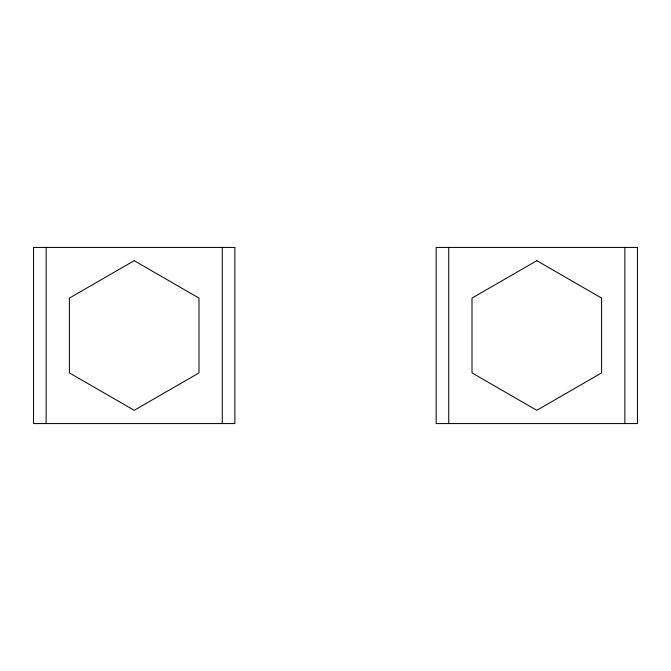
<?xml version="1.0" encoding="UTF-8"?>
<svg xmlns="http://www.w3.org/2000/svg" width="671" height="671" viewBox="0 0 671 671"><rect width="100%" height="100%" fill="white"/><g stroke="black" fill="none" stroke-linecap="round" stroke-linejoin="round"><path stroke-width="1.01" d="M624.869 247.431L624.869 423.569M448.731 247.431L448.731 423.569M222.269 247.431L222.269 423.569M46.131 247.431L46.131 423.569M134.2 260.683L69.407 298.092L69.407 372.908L134.2 410.316L198.993 372.908L198.993 298.092L134.2 260.683M536.8 260.683L472.007 298.092L472.007 372.908L536.8 410.316L601.593 372.908L601.593 298.092L536.8 260.683M234.85 247.431L33.55 247.431L33.55 423.569L234.85 423.569L234.85 247.431M637.45 247.431L436.15 247.431L436.15 423.569L637.45 423.569L637.45 247.431"/></g></svg>
